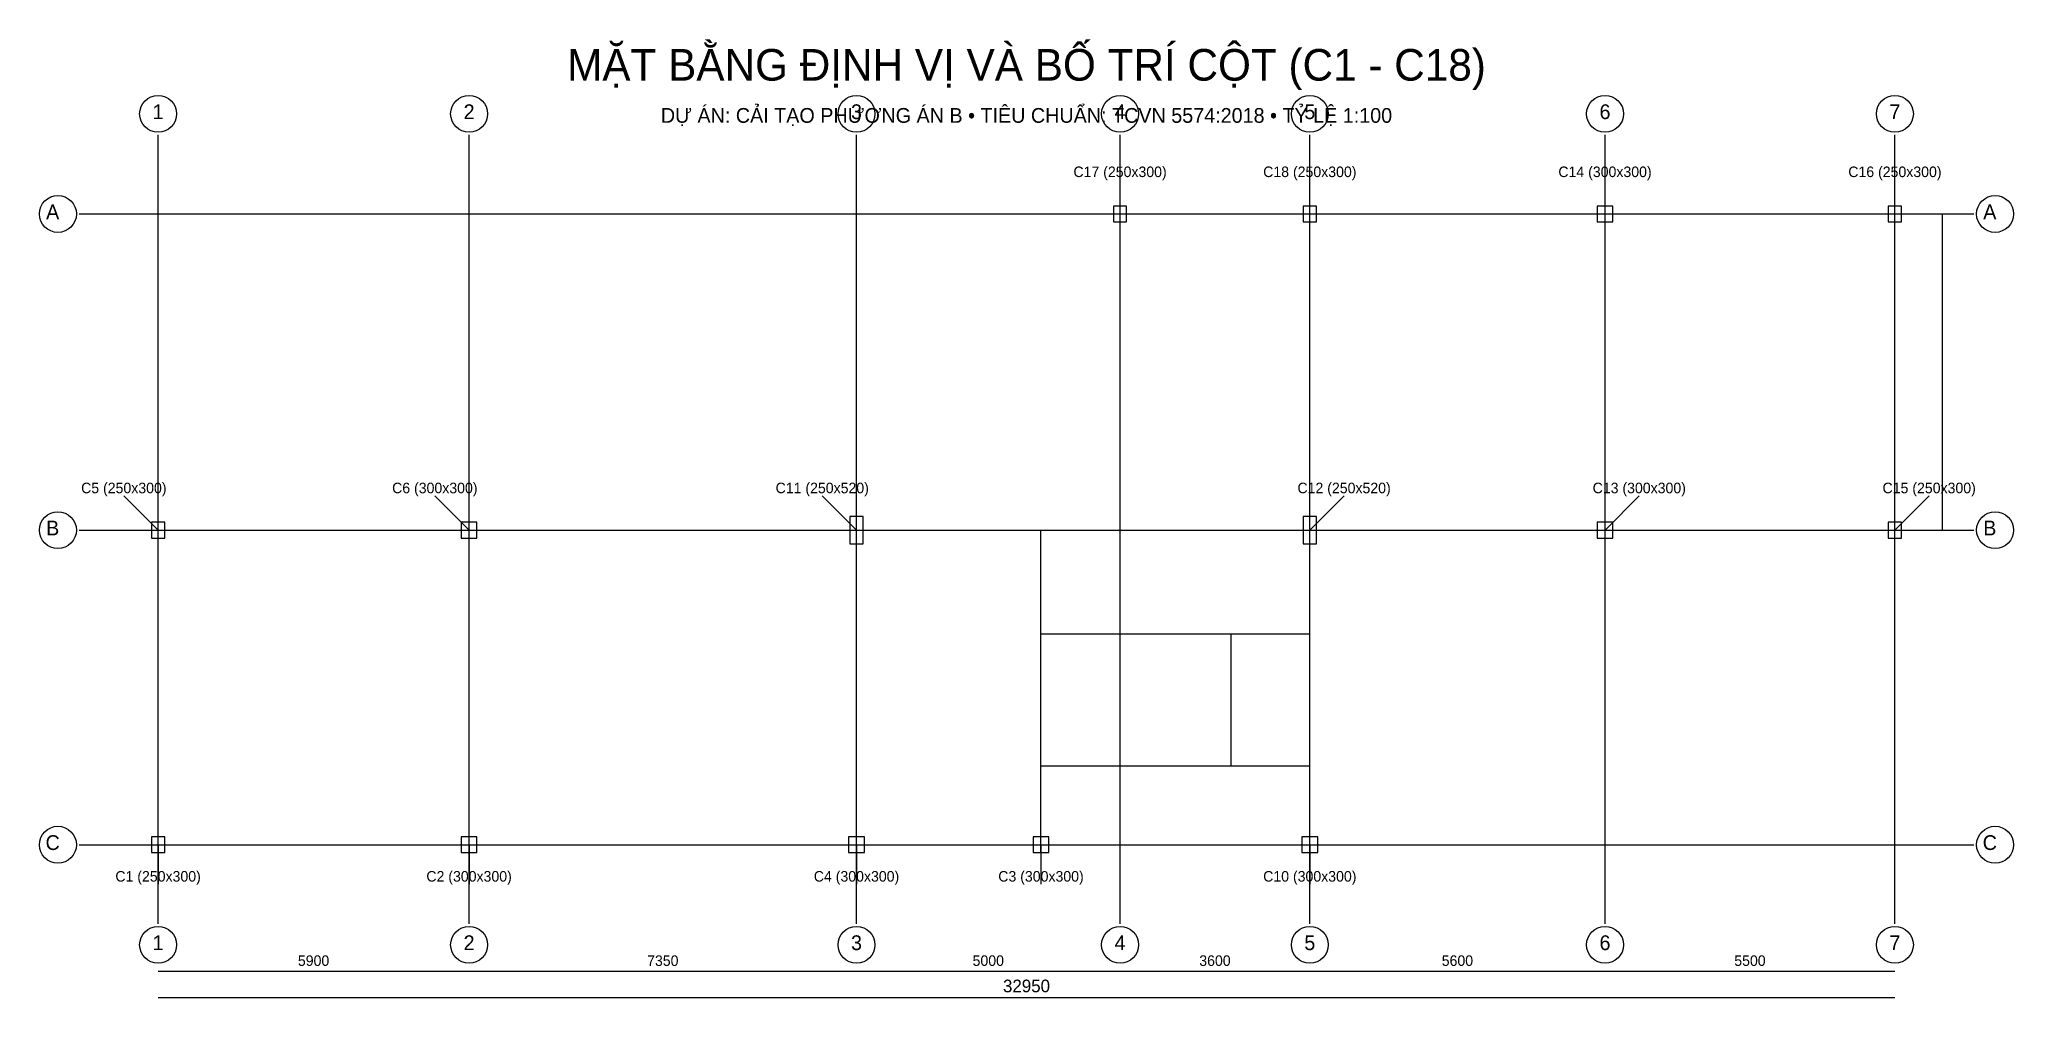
# Model space of a CAD drawing. Header units: millimetres. Extents: x -2250 to 35200, y -2900 to 15281.
import ezdxf
from ezdxf.enums import TextEntityAlignment as Align

# ---------------------------------------------------------------- set-up
doc = ezdxf.new("R2010")
doc.units = ezdxf.units.MM
for name, color, linetype in [('BEAM_FRAME', 9, 'Continuous'), ('COLUMN_CONCRETE', 7, 'Continuous'), ('COLUMN_TAG', 1, 'Continuous'), ('DIMENSIONS', 3, 'Continuous'), ('GRID_AXIS', 8, 'Continuous'), ('TITLE_BLOCK', 4, 'Continuous')]:
    doc.layers.add(name, color=color, linetype=linetype)

msp = doc.modelspace()

# ---------------------------------------------------------------- linework, layer by layer
at = {"layer": 'BEAM_FRAME'}
for p, q in [((18250, 11970), (21850, 11970)), ((18250, 5970), (18250, 11970)), ((21850, 11970), (27450, 11970)), ((21850, 5970), (21850, 11970)), ((27450, 11970), (32950, 11970)), ((27450, 5970), (27450, 11970)), ((32950, 5970), (32950, 11970)), ((32950, 11970), (33850, 11970)), ((33850, 5970), (33850, 11970)), ((0, 0), (0, 5970)), ((0, 0), (0, 5970)), ((0, 5970), (5900, 5970)), ((5900, 0), (5900, 5970)), ((5900, 5970), (13250, 5970)), ((13250, 0), (13250, 5970)), ((13250, 5970), (21850, 5970)), ((16750, 0), (16750, 5970)), ((21850, 0), (21850, 5970)), ((21850, 5970), (27450, 5970)), ((27450, 5970), (32950, 5970)), ((32950, 5970), (33850, 5970)), ((16750, 4000), (21850, 4000)), ((16750, 1500), (16750, 4000)), ((18250, 1500), (18250, 4000)), ((20350, 4000), (20350, 1500)), ((16750, 1500), (21850, 1500)), ((0, 0), (5900, 0)), ((5900, 0), (13250, 0)), ((13250, 0), (16750, 0)), ((16750, 0), (21850, 0)), ((16750, 0), (21850, 0))]:
    msp.add_line(p, q, dxfattribs=at)
at = {"layer": 'COLUMN_CONCRETE'}
for points in [[(18125, 11820), (18375, 11820), (18375, 12120), (18125, 12120), (18125, 11820)], [(21725, 11820), (21975, 11820), (21975, 12120), (21725, 12120), (21725, 11820)], [(27300, 11820), (27600, 11820), (27600, 12120), (27300, 12120), (27300, 11820)], [(32825, 11820), (33075, 11820), (33075, 12120), (32825, 12120), (32825, 11820)], [(-125, 5820), (125, 5820), (125, 6120), (-125, 6120), (-125, 5820)], [(5750, 5820), (6050, 5820), (6050, 6120), (5750, 6120), (5750, 5820)], [(13125, 5710), (13375, 5710), (13375, 6230), (13125, 6230), (13125, 5710)], [(21725, 5710), (21975, 5710), (21975, 6230), (21725, 6230), (21725, 5710)], [(27300, 5820), (27600, 5820), (27600, 6120), (27300, 6120), (27300, 5820)], [(32825, 5820), (33075, 5820), (33075, 6120), (32825, 6120), (32825, 5820)], [(-125, -150), (125, -150), (125, 150), (-125, 150), (-125, -150)], [(5750, -150), (6050, -150), (6050, 150), (5750, 150), (5750, -150)], [(13100, -150), (13400, -150), (13400, 150), (13100, 150), (13100, -150)], [(16600, -150), (16900, -150), (16900, 150), (16600, 150), (16600, -150)], [(21700, -150), (22000, -150), (22000, 150), (21700, 150), (21700, -150)]]:
    msp.add_lwpolyline(points, dxfattribs=at)
at = {"layer": 'COLUMN_TAG'}
for p, q in [((18250, 11970), (18250, 12620)), ((21850, 11970), (21850, 12620)), ((27450, 11970), (27450, 12620)), ((32950, 11970), (32950, 12620)), ((0, 5970), (-650, 6620)), ((5900, 5970), (5250, 6620)), ((13250, 5970), (12600, 6620)), ((21850, 5970), (22500, 6620)), ((27450, 5970), (28100, 6620)), ((32950, 5970), (33600, 6620)), ((0, 0), (0, -750)), ((5900, 0), (5900, -750)), ((13250, 0), (13250, -750)), ((16750, 0), (16750, -750)), ((21850, 0), (21850, -750))]:
    msp.add_line(p, q, dxfattribs=at)
at = {"layer": 'DIMENSIONS'}
for p, q in [((0, -2400), (5900, -2400)), ((5900, -2400), (13250, -2400)), ((13250, -2400), (18250, -2400)), ((18250, -2400), (21850, -2400)), ((21850, -2400), (27450, -2400)), ((27450, -2400), (32950, -2400)), ((0, -2900), (32950, -2900))]:
    msp.add_line(p, q, dxfattribs=at)
at = {"layer": 'GRID_AXIS'}
for p, q in [((0, -1500), (0, 13470)), ((5900, -1500), (5900, 13470)), ((13250, -1500), (13250, 13470)), ((18250, -1500), (18250, 13470)), ((21850, -1500), (21850, 13470)), ((27450, -1500), (27450, 13470)), ((32950, -1500), (32950, 13470)), ((18250, 11820), (18250, 12120)), ((21850, 11820), (21850, 12120)), ((27450, 11820), (27450, 12120)), ((32950, 11820), (32950, 12120)), ((-1500, 11970), (34450, 11970)), ((18125, 11970), (18375, 11970)), ((21725, 11970), (21975, 11970)), ((27300, 11970), (27600, 11970)), ((32825, 11970), (33075, 11970)), ((0, 5820), (0, 6120)), ((5900, 5820), (5900, 6120)), ((13250, 5710), (13250, 6230)), ((21850, 5710), (21850, 6230)), ((27450, 5820), (27450, 6120)), ((32950, 5820), (32950, 6120)), ((-1500, 5970), (34450, 5970)), ((-125, 5970), (125, 5970)), ((5750, 5970), (6050, 5970)), ((13125, 5970), (13375, 5970)), ((21725, 5970), (21975, 5970)), ((27300, 5970), (27600, 5970)), ((32825, 5970), (33075, 5970)), ((-1500, 0), (34450, 0)), ((-125, 0), (125, 0)), ((0, -150), (0, 150)), ((5750, 0), (6050, 0)), ((5900, -150), (5900, 150)), ((13100, 0), (13400, 0)), ((13250, -150), (13250, 150)), ((16600, 0), (16900, 0)), ((16750, -150), (16750, 150)), ((21700, 0), (22000, 0)), ((21850, -150), (21850, 150))]:
    msp.add_line(p, q, dxfattribs=at)
for centre in [(0, 13870), (5900, 13870), (13250, 13870), (18250, 13870), (21850, 13870), (27450, 13870), (32950, 13870), (-1900, 11970), (34850, 11970), (-1900, 5970), (34850, 5970), (-1900, 0), (34850, 0), (0, -1900), (5900, -1900), (13250, -1900), (18250, -1900), (21850, -1900), (27450, -1900), (32950, -1900)]:
    msp.add_circle(centre, 350, dxfattribs=at)

# ---------------------------------------------------------------- texts
at = {"layer": 'COLUMN_TAG'}
for s, p in [('C17 (250x300)', (18250, 12670)), ('C18 (250x300)', (21850, 12670)), ('C14 (300x300)', (27450, 12670)), ('C16 (250x300)', (32950, 12670)), ('C5 (250x300)', (-650, 6670)), ('C6 (300x300)', (5250, 6670)), ('C11 (250x520)', (12600, 6670)), ('C12 (250x520)', (22500, 6670)), ('C13 (300x300)', (28100, 6670)), ('C15 (250x300)', (33600, 6670)), ('C1 (250x300)', (0, -700)), ('C2 (300x300)', (5900, -700)), ('C4 (300x300)', (13250, -700)), ('C3 (300x300)', (16750, -700)), ('C10 (300x300)', (21850, -700))]:
    msp.add_text(s, height=200, dxfattribs=at).set_placement(p, align=Align.CENTER)
at = {"layer": 'DIMENSIONS'}
for s, height, p in [('5900', 200, (2950, -2300)), ('7350', 200, (9575, -2300)), ('5000', 200, (15750, -2300)), ('3600', 200, (20050, -2300)), ('5600', 200, (24650, -2300)), ('5500', 200, (30200, -2300)), ('32950', 240, (16475, -2800))]:
    msp.add_text(s, height=height, dxfattribs=at).set_placement(p, align=Align.CENTER)
at = {"layer": 'GRID_AXIS'}
for s, p in [('1', (0, 13770)), ('2', (5900, 13770)), ('3', (13250, 13770)), ('4', (18250, 13770)), ('5', (21850, 13770)), ('6', (27450, 13770)), ('7', (32950, 13770)), ('A', (-2000, 11870)), ('A', (34750, 11870)), ('B', (-2000, 5870)), ('B', (34750, 5870)), ('C', (-2000, -100)), ('C', (34750, -100)), ('1', (0, -2000)), ('2', (5900, -2000)), ('3', (13250, -2000)), ('4', (18250, -2000)), ('5', (21850, -2000)), ('6', (27450, -2000)), ('7', (32950, -2000))]:
    msp.add_text(s, height=280, dxfattribs=at).set_placement(p, align=Align.CENTER)
at = {"layer": 'TITLE_BLOCK'}
for s, height, p in [('MẶT BẰNG ĐỊNH VỊ VÀ BỐ TRÍ CỘT (C1 - C18)', 600, (16475, 14500)), ('DỰ ÁN: CẢI TẠO PHƯƠNG ÁN B • TIÊU CHUẨN: TCVN 5574:2018 • TỶ LỆ 1:100', 280, (16475, 13700))]:
    msp.add_text(s, height=height, dxfattribs=at).set_placement(p, align=Align.CENTER)

doc.saveas('drawing.dxf')
